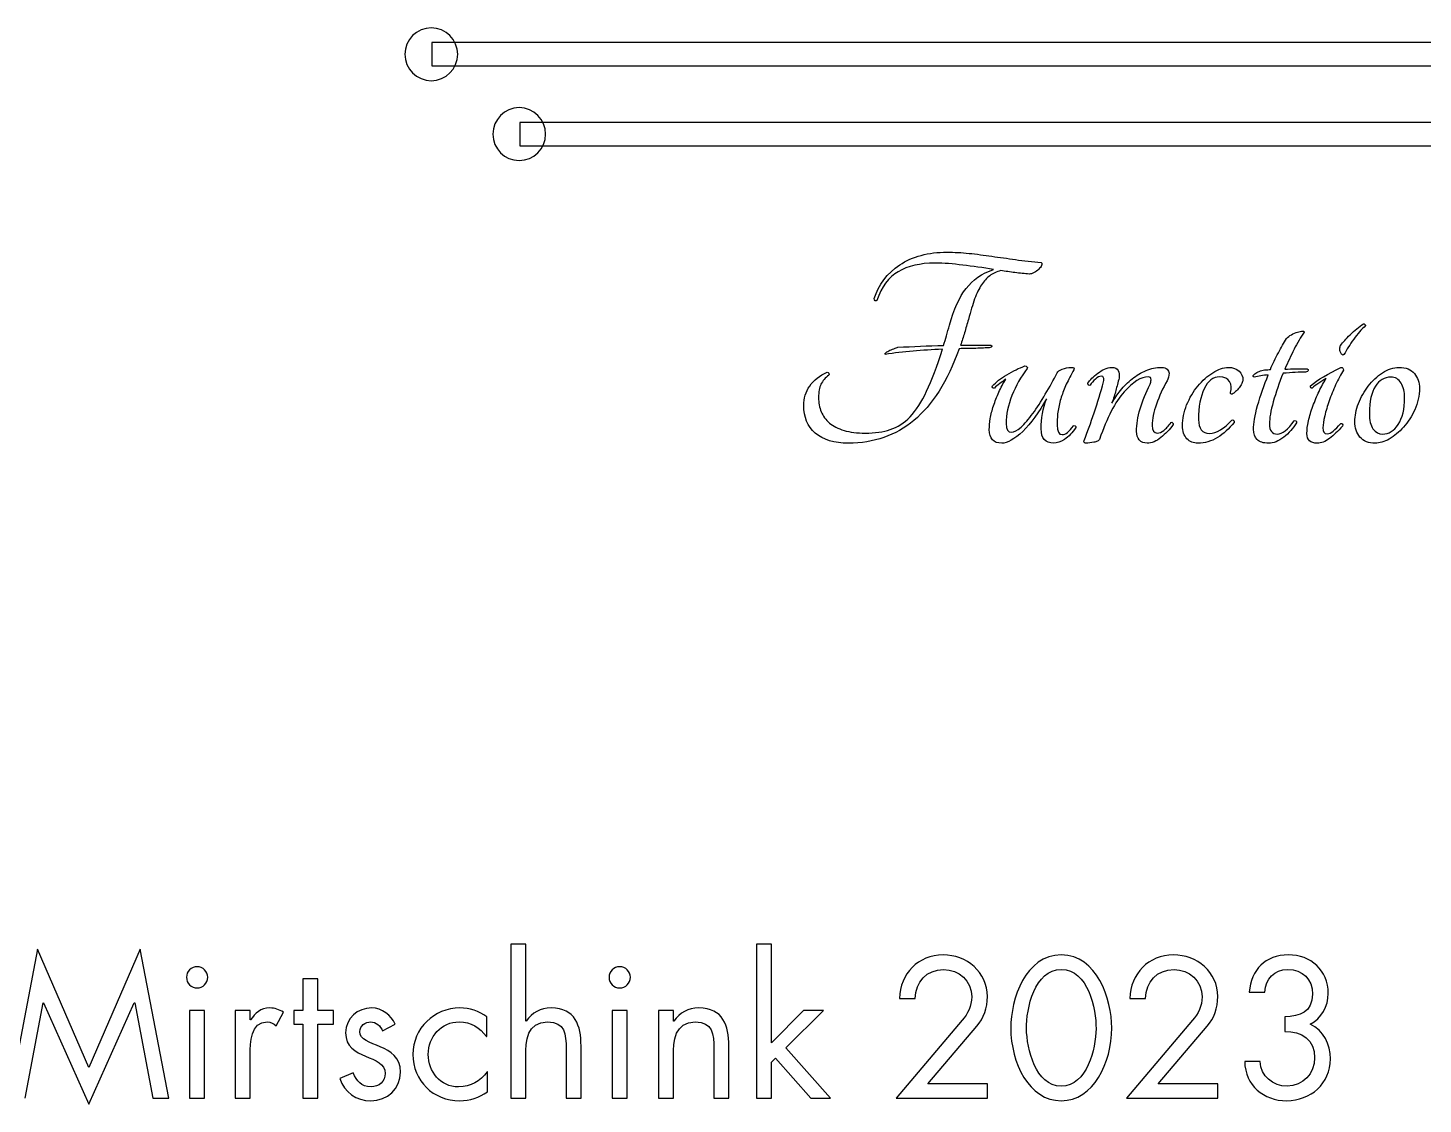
# Model space of a CAD drawing. Extents: x 150 to 6088, y 37 to 2750.
# Drawn here: x 4857.8 to 5305.3, y 1621.3 to 1966.5 of the extents above; entities that cross this region are included whole.
import ezdxf

# ---------------------------------------------------------------- set-up
doc = ezdxf.new("R2010")
doc.units = 0
doc.layers.add('00_Layout', color=7, linetype='CONTINUOUS')

msp = doc.modelspace()

# ---------------------------------------------------------------- linework, layer by layer
at = {"layer": '00_Layout', "color": 7}
for p, q in [((4987.207737, 1966.481487), (4987.207737, 1966.481487)), ((4987.353825, 1961.748409), (4987.353825, 1954.268972)), ((5716.438222, 1961.748409), (4987.353825, 1961.748409)), ((4987.353825, 1954.268972), (5716.438222, 1954.268972)), ((5015.401714, 1940.902395), (5015.401714, 1940.902395)), ((5015.547795, 1936.15471), (5015.547795, 1928.675273)), ((5681.801996, 1936.15471), (5015.547795, 1936.15471)), ((5015.547795, 1928.675273), (5681.801996, 1928.675273)), ((5182.828973, 1891.224229), (5182.828973, 1891.224229)), ((5156.897024, 1864.722339), (5166.680868, 1864.722339)), ((5279.892731, 1861.682696), (5279.892731, 1861.682696)), ((5264.552047, 1857.123231), (5268.066634, 1857.123231)), ((5268.066634, 1857.123231), (5268.066634, 1857.123231)), ((5297.562146, 1857.598175), (5297.562146, 1857.598175)), ((5254.768195, 1856.838265), (5255.528106, 1856.838265)), ((5244.080461, 1849.049179), (5244.080461, 1849.049179)), ((5269.728924, 1850.948956), (5269.728924, 1850.948956)), ((5224.487522, 1839.930249), (5224.487522, 1839.930249)), ((5292.337759, 1836.225684), (5292.337759, 1836.225684)), ((5170.15093, 1833.28103), (5170.15093, 1833.28103)), ((5199.695432, 1833.565996), (5198.365588, 1833.376018)), ((4860.945127, 1670.953228), (4851.769397, 1623.1554)), ((4877.377568, 1632.990841), (4860.945127, 1670.953228)), ((4893.869806, 1670.953228), (4877.377568, 1632.990841)), ((4903.045536, 1623.1554), (4893.869806, 1670.953228)), ((5012.674608, 1672.632455), (5012.674608, 1623.1554)), ((5017.472551, 1672.632455), (5012.674608, 1672.632455)), ((5017.472551, 1648.043853), (5017.472551, 1672.632455)), ((5096.27588, 1672.632455), (5091.477936, 1672.632455)), ((5091.477936, 1672.632455), (5091.477936, 1623.1554)), ((5096.27588, 1640.907157), (5096.27588, 1672.632455)), ((5189.232799, 1669.154065), (5189.232799, 1669.154065)), ((4912.10141, 1665.375823), (4912.10141, 1665.375823)), ((5047.638425, 1665.375823), (5047.638425, 1665.375823)), ((4950.843469, 1661.47762), (4946.045525, 1661.47762)), ((4946.045525, 1661.47762), (4946.045525, 1651.342327)), ((4950.843469, 1651.342327), (4950.843469, 1661.47762)), ((5189.232799, 1664.476242), (5189.232799, 1664.476242)), ((5249.504751, 1657.21961), (5254.482347, 1657.21961)), ((4856.926909, 1623.1554), (4862.74429, 1653.74122)), ((4862.74429, 1653.74122), (4862.864146, 1653.74122)), ((4862.864146, 1653.74122), (4877.377568, 1621.296256)), ((4877.377568, 1621.296256), (4891.950787, 1653.74122)), ((4891.950787, 1653.74122), (4892.070643, 1653.74122)), ((4892.070643, 1653.74122), (4897.888024, 1623.1554)), ((4914.500382, 1651.342327), (4909.702438, 1651.342327)), ((4909.702438, 1651.342327), (4909.702438, 1623.1554)), ((4914.500382, 1623.1554), (4914.500382, 1651.342327)), ((4929.0736, 1651.342327), (4924.275656, 1651.342327)), ((4924.275656, 1651.342327), (4924.275656, 1623.1554)), ((4929.0736, 1648.283751), (4929.0736, 1651.342327)), ((4946.045525, 1651.342327), (4943.107069, 1651.342327)), ((4943.107069, 1651.342327), (4943.107069, 1646.904375)), ((4955.881125, 1651.342327), (4950.843469, 1651.342327)), ((4955.881125, 1646.904375), (4955.881125, 1651.342327)), ((5050.037397, 1651.342327), (5045.239454, 1651.342327)), ((5045.239454, 1651.342327), (5045.239454, 1623.1554)), ((5050.037397, 1623.1554), (5050.037397, 1651.342327)), ((5064.850328, 1651.342327), (5060.052649, 1651.342327)), ((5060.052649, 1651.342327), (5060.052649, 1623.1554)), ((5064.850328, 1647.923918), (5064.850328, 1651.342327)), ((5106.531108, 1651.342327), (5096.27588, 1640.907157)), ((5100.893643, 1639.347891), (5112.948034, 1651.342327)), ((5112.948034, 1651.342327), (5106.531108, 1651.342327)), ((5137.356851, 1655.18055), (5142.394507, 1655.18055)), ((5211.24238, 1655.18055), (5216.280036, 1655.18055)), ((4929.193456, 1648.283751), (4929.0736, 1648.283751)), ((4937.469605, 1646.424607), (4939.748456, 1650.802578)), ((4943.107069, 1646.904375), (4946.045525, 1646.904375)), ((4946.045525, 1646.904375), (4946.045525, 1623.1554)), ((4950.843469, 1646.904375), (4955.881125, 1646.904375)), ((4950.843469, 1623.1554), (4950.843469, 1646.904375)), ((4971.593637, 1644.80536), (4975.611855, 1646.904375)), ((5005.058328, 1642.946217), (5005.058328, 1649.303267)), ((5017.592407, 1647.923918), (5017.472551, 1648.043853)), ((5064.970448, 1647.923918), (5064.850328, 1647.923918)), ((5157.447414, 1648.163789), (5136.277354, 1623.1554)), ((5231.333207, 1648.163789), (5210.162883, 1623.1554)), ((5260.899272, 1649.243313), (5260.899272, 1644.565463)), ((5004.938208, 1642.946217), (5005.058328, 1642.946217)), ((5146.472521, 1627.833223), (5162.125237, 1646.244691)), ((5220.358315, 1627.833223), (5236.011031, 1646.244691)), ((5030.426523, 1639.04804), (5030.426523, 1623.1554)), ((5035.224202, 1623.1554), (5035.224202, 1639.88764)), ((5077.8043, 1639.04804), (5077.8043, 1623.1554)), ((5082.602243, 1623.1554), (5082.602243, 1639.88764)), ((5115.227149, 1623.1554), (5100.893643, 1639.347891)), ((4929.0736, 1623.1554), (4929.0736, 1637.248877)), ((5017.472551, 1623.1554), (5017.472551, 1636.529185)), ((5064.850328, 1623.1554), (5064.850328, 1636.529185)), ((5096.27588, 1634.730023), (5097.535294, 1635.989436)), ((5096.27588, 1623.1554), (5096.27588, 1634.730023)), ((5097.535294, 1635.989436), (5108.870019, 1623.1554)), ((5252.982956, 1634.909939), (5248.065421, 1634.909939)), ((4962.118134, 1631.311613), (4957.860204, 1629.512451)), ((5005.238245, 1631.671446), (5005.118124, 1631.671446)), ((5005.238245, 1625.254441), (5005.238245, 1631.671446)), ((5165.543646, 1627.833223), (5146.472521, 1627.833223)), ((5165.543646, 1623.1554), (5165.543646, 1627.833223)), ((5239.42944, 1627.833223), (5220.358315, 1627.833223)), ((5239.42944, 1623.1554), (5239.42944, 1627.833223)), ((4897.888024, 1623.1554), (4903.045536, 1623.1554)), ((4909.702438, 1623.1554), (4914.500382, 1623.1554)), ((4924.275656, 1623.1554), (4929.0736, 1623.1554)), ((4946.045525, 1623.1554), (4950.843469, 1623.1554)), ((5012.674608, 1623.1554), (5017.472551, 1623.1554)), ((5030.426523, 1623.1554), (5035.224202, 1623.1554)), ((5045.239454, 1623.1554), (5050.037397, 1623.1554)), ((5060.052649, 1623.1554), (5064.850328, 1623.1554)), ((5077.8043, 1623.1554), (5082.602243, 1623.1554)), ((5091.477936, 1623.1554), (5096.27588, 1623.1554)), ((5108.870019, 1623.1554), (5115.227149, 1623.1554)), ((5136.277354, 1623.1554), (5165.543646, 1623.1554)), ((5210.162883, 1623.1554), (5239.42944, 1623.1554))]:
    msp.add_line(p, q, dxfattribs=at)
for points in [[(4987.207737, 1966.481487), (4982.539513, 1966.481487), (4978.720333, 1962.676922), (4978.720333, 1958.008691)], [(4995.68054, 1958.008691), (4995.68054, 1962.676922), (4991.875967, 1966.481487), (4987.207737, 1966.481487)], [(4978.720333, 1958.008691), (4978.720333, 1953.34046), (4982.539513, 1949.535887), (4987.207737, 1949.535887)], [(4987.207737, 1949.535887), (4991.875967, 1949.535887), (4995.68054, 1953.34046), (4995.68054, 1958.008691)], [(5015.401714, 1940.902395), (5010.733483, 1940.902395), (5006.928911, 1937.083223), (5006.928911, 1932.414992)], [(5023.87451, 1932.414992), (5023.87451, 1937.083223), (5020.069937, 1940.902395), (5015.401714, 1940.902395)], [(5006.928911, 1932.414992), (5006.928911, 1927.746761), (5010.733483, 1923.942188), (5015.401714, 1923.942188)], [(5015.401714, 1923.942188), (5020.069937, 1923.942188), (5023.87451, 1927.746761), (5023.87451, 1932.414992)], [(5137.424309, 1890.464318), (5141.540493, 1893.187332), (5146.606565, 1894.548838), (5152.622525, 1894.548838)], [(5152.622525, 1894.548838), (5154.965584, 1894.548838), (5157.308642, 1894.422187), (5159.6517, 1894.168883)], [(5159.6517, 1894.168883), (5162.058085, 1893.915579), (5164.496129, 1893.59895), (5166.965834, 1893.218994)], [(5166.965834, 1893.218994), (5169.435545, 1892.902365), (5171.968581, 1892.554073), (5174.564942, 1892.174117)], [(5129.255268, 1879.635589), (5130.648438, 1884.131728), (5133.371452, 1887.741304), (5137.424309, 1890.464318)], [(5136.949365, 1888.279574), (5133.846396, 1886.506449), (5131.566663, 1883.435143), (5130.110168, 1879.065656)], [(5148.727983, 1891.034251), (5143.97854, 1891.034251), (5140.052334, 1890.116025), (5136.949365, 1888.279574)], [(5157.656934, 1890.369329), (5154.553965, 1890.81261), (5151.577648, 1891.034251), (5148.727983, 1891.034251)], [(5167.535768, 1889.039485), (5164.116174, 1889.546092), (5160.82323, 1889.989374), (5157.656934, 1890.369329)], [(5158.701812, 1882.86521), (5160.854892, 1885.651549), (5163.799544, 1887.709641), (5167.535768, 1889.039485)], [(5169.8155, 1888.65953), (5168.485656, 1888.279574), (5167.314127, 1887.709641), (5166.300912, 1886.94973)], [(5174.374965, 1887.994608), (5172.855143, 1888.184585), (5171.335322, 1888.406226), (5169.8155, 1888.65953)], [(5174.564942, 1892.174117), (5177.22463, 1891.794162), (5179.979307, 1891.477532), (5182.828973, 1891.224229)], [(5181.974073, 1889.039485), (5181.594117, 1888.65953), (5181.119173, 1888.311237), (5180.54924, 1887.994608)], [(5182.923961, 1890.27434), (5182.733984, 1889.894385), (5182.417354, 1889.482766), (5181.974073, 1889.039485)], [(5182.828973, 1891.224229), (5183.082276, 1891.034251), (5183.113939, 1890.717621), (5182.923961, 1890.27434)], [(5163.641232, 1884.100065), (5162.881321, 1882.896873), (5162.153073, 1881.377051), (5161.456489, 1879.5406)], [(5166.300912, 1886.94973), (5165.351024, 1886.253145), (5164.464464, 1885.303257), (5163.641232, 1884.100065)], [(5179.029418, 1887.519663), (5177.509597, 1887.646315), (5175.958112, 1887.80463), (5174.374965, 1887.994608)], [(5180.54924, 1887.994608), (5179.979307, 1887.677978), (5179.4727, 1887.519663), (5179.029418, 1887.519663)], [(5129.540235, 1878.970667), (5129.350257, 1879.097319), (5129.255268, 1879.318959), (5129.255268, 1879.635589)], [(5153.382436, 1871.086592), (5154.775606, 1876.21599), (5156.548731, 1880.142196), (5158.701812, 1882.86521)], [(5161.456489, 1879.5406), (5160.82323, 1877.767475), (5160.158308, 1875.582731), (5159.461723, 1872.986369)], [(5130.110168, 1879.065656), (5129.92019, 1878.875678), (5129.730212, 1878.844015), (5129.540235, 1878.970667)], [(5152.432548, 1867.761982), (5152.749177, 1868.838523), (5153.065807, 1869.946726), (5153.382436, 1871.086592)], [(5159.461723, 1872.986369), (5159.018441, 1871.529874), (5158.606823, 1870.105041), (5158.226868, 1868.711871)], [(5281.887497, 1868.046949), (5283.280667, 1869.440119), (5284.7055, 1870.611648), (5286.161996, 1871.561536)], [(5286.826918, 1870.991603), (5285.497074, 1869.788411), (5284.230556, 1868.331916), (5283.027364, 1866.622116)], [(5286.161996, 1871.561536), (5286.288647, 1871.624862), (5286.446962, 1871.561536), (5286.63694, 1871.371559)], [(5286.63694, 1871.371559), (5286.826918, 1871.244907), (5286.890243, 1871.118255), (5286.826918, 1870.991603)], [(5151.482659, 1864.62735), (5151.799289, 1865.640565), (5152.115918, 1866.685442), (5152.432548, 1867.761982)], [(5158.226868, 1868.711871), (5157.846912, 1867.318701), (5157.403631, 1865.988857), (5156.897024, 1864.722339)], [(5258.852716, 1862.252629), (5259.739279, 1863.962428), (5260.625841, 1865.513913), (5261.512404, 1866.907083)], [(5261.512404, 1866.907083), (5261.892359, 1867.350364), (5262.398966, 1867.730319), (5263.032225, 1868.046949)], [(5263.032225, 1868.046949), (5263.72881, 1868.426904), (5264.393732, 1868.711871), (5265.026991, 1868.901849)], [(5267.116746, 1868.901849), (5266.040206, 1867.255375), (5264.963665, 1865.418924), (5263.887125, 1863.392495)], [(5265.026991, 1868.901849), (5265.66025, 1869.091826), (5266.166857, 1869.186815), (5266.546813, 1869.186815)], [(5266.546813, 1869.186815), (5266.990094, 1869.250141), (5267.180072, 1869.155152), (5267.116746, 1868.901849)], [(5278.847854, 1864.722339), (5279.544439, 1865.608902), (5280.557653, 1866.717105), (5281.887497, 1868.046949)], [(5283.027364, 1866.622116), (5281.824171, 1864.975643), (5280.779294, 1863.329169), (5279.892731, 1861.682696)], [(5132.769856, 1861.777685), (5132.579878, 1861.841011), (5132.611541, 1861.967663), (5132.864844, 1862.15764)], [(5141.698808, 1862.822562), (5138.659164, 1862.569259), (5135.682847, 1862.220966), (5132.769856, 1861.777685)], [(5132.864844, 1862.15764), (5133.118148, 1862.410944), (5133.46644, 1862.664247), (5133.909722, 1862.917551)], [(5133.909722, 1862.917551), (5134.416329, 1863.170855), (5134.954599, 1863.392495), (5135.524532, 1863.582473)], [(5135.524532, 1863.582473), (5136.094465, 1863.835777), (5136.537747, 1863.994091), (5136.854376, 1864.057417)], [(5136.854376, 1864.057417), (5141.603819, 1864.310721), (5146.479913, 1864.500699), (5151.482659, 1864.62735)], [(5151.102704, 1863.392495), (5147.873083, 1863.265843), (5144.738451, 1863.075866), (5141.698808, 1862.822562)], [(5156.517068, 1863.582473), (5152.717514, 1853.133699), (5147.873083, 1845.471265), (5141.983774, 1840.595171)], [(5146.068295, 1849.999067), (5147.714768, 1853.481992), (5149.392904, 1857.946468), (5151.102704, 1863.392495)], [(5161.266511, 1863.677462), (5159.683363, 1863.677462), (5158.100216, 1863.645799), (5156.517068, 1863.582473)], [(5166.110935, 1863.86744), (5164.464466, 1863.804114), (5162.849658, 1863.740788), (5161.266511, 1863.677462)], [(5166.965834, 1864.247395), (5166.902509, 1864.120743), (5166.617542, 1863.994091), (5166.110935, 1863.86744)], [(5166.680868, 1864.722339), (5166.997497, 1864.595687), (5167.092486, 1864.437373), (5166.965834, 1864.247395)], [(5256.288017, 1856.933253), (5257.111254, 1858.769705), (5257.966153, 1860.54283), (5258.852716, 1862.252629)], [(5263.887125, 1863.392495), (5262.873911, 1861.366066), (5261.892359, 1859.244649), (5260.942471, 1857.028242)], [(5278.562888, 1863.582473), (5278.562888, 1864.025754), (5278.657876, 1864.40571), (5278.847854, 1864.722339)], [(5278.752865, 1862.442607), (5278.626213, 1862.822562), (5278.562888, 1863.202518), (5278.562888, 1863.582473)], [(5279.227809, 1861.682696), (5279.037832, 1861.872674), (5278.879517, 1862.125977), (5278.752865, 1862.442607)], [(5279.892731, 1861.682696), (5279.702754, 1861.492718), (5279.481113, 1861.492718), (5279.227809, 1861.682696)], [(5171.765741, 1855.223454), (5173.79217, 1856.426646), (5175.723609, 1857.376535), (5177.560061, 1858.07312)], [(5178.319971, 1857.21822), (5176.293543, 1854.558532), (5174.647069, 1851.677204), (5173.380551, 1848.574235)], [(5177.560061, 1858.07312), (5177.87669, 1858.07312), (5178.098331, 1857.978131), (5178.224983, 1857.788153)], [(5178.224983, 1857.788153), (5178.41496, 1857.661501), (5178.446623, 1857.471524), (5178.319971, 1857.21822)], [(5187.913845, 1855.888376), (5188.103823, 1856.268331), (5188.642093, 1856.648287), (5189.528656, 1857.028242)], [(5189.528656, 1857.028242), (5190.478544, 1857.408198), (5191.428433, 1857.598175), (5192.378321, 1857.598175)], [(5192.378321, 1857.598175), (5193.32821, 1857.598175), (5193.613176, 1857.344872), (5193.233221, 1856.838265)], [(5200.930287, 1855.698398), (5201.626872, 1856.268331), (5202.35512, 1856.711613), (5203.115031, 1857.028242)], [(5203.115031, 1857.028242), (5203.874942, 1857.408198), (5204.634852, 1857.598175), (5205.394763, 1857.598175)], [(5205.394763, 1857.598175), (5206.471304, 1857.598175), (5207.167888, 1857.249883), (5207.484518, 1856.553298)], [(5216.41347, 1856.553298), (5217.996617, 1857.249883), (5219.674754, 1857.598175), (5221.447879, 1857.598175)], [(5221.447879, 1857.598175), (5222.20779, 1857.598175), (5222.777723, 1857.408198), (5223.157678, 1857.028242)], [(5223.157678, 1857.028242), (5223.60096, 1856.648287), (5223.8226, 1856.205006), (5223.8226, 1855.698398)], [(5237.811197, 1855.888376), (5239.520996, 1857.028242), (5241.199133, 1857.598175), (5242.845606, 1857.598175)], [(5242.845606, 1857.598175), (5244.302102, 1857.598175), (5245.441968, 1857.186557), (5246.265205, 1856.36332)], [(5255.528106, 1856.838265), (5255.78141, 1856.838265), (5256.034713, 1856.869928), (5256.288017, 1856.933253)], [(5260.942471, 1857.028242), (5262.145663, 1857.091568), (5263.348855, 1857.123231), (5264.552047, 1857.123231)], [(5268.066634, 1857.123231), (5268.383264, 1856.996579), (5268.509916, 1856.806602), (5268.44659, 1856.553298)], [(5269.158991, 1851.708867), (5271.50205, 1853.608644), (5274.763333, 1855.571747), (5278.942843, 1857.598175)], [(5278.942843, 1857.598175), (5279.44945, 1857.598175), (5279.702754, 1857.313209), (5279.702754, 1856.743276)], [(5292.24277, 1855.888376), (5293.95257, 1857.028242), (5295.725695, 1857.598175), (5297.562146, 1857.598175)], [(5297.562146, 1857.598175), (5299.778553, 1857.598175), (5301.425026, 1856.933253), (5302.501566, 1855.60341)], [(5108.547699, 1851.613878), (5109.877542, 1853.513655), (5111.745657, 1855.001813), (5114.152041, 1856.078354)], [(5114.721974, 1855.128465), (5113.582108, 1854.241903), (5112.727208, 1853.260351), (5112.157275, 1852.183811)], [(5114.152041, 1856.078354), (5114.405344, 1856.078354), (5114.595322, 1855.951702), (5114.721974, 1855.698398)], [(5114.721974, 1855.698398), (5114.848626, 1855.508421), (5114.848626, 1855.318443), (5114.721974, 1855.128465)], [(5167.206276, 1851.708867), (5168.282816, 1852.848733), (5169.802638, 1854.020262), (5171.765741, 1855.223454)], [(5169.201042, 1849.619112), (5169.834301, 1851.075608), (5170.594212, 1852.468777), (5171.480774, 1853.798621)], [(5171.480774, 1853.798621), (5170.784189, 1853.35534), (5170.119267, 1852.880396), (5169.486008, 1852.373789)], [(5184.114291, 1848.95419), (5185.507461, 1851.233922), (5186.773979, 1853.545318), (5187.913845, 1855.888376)], [(5193.233221, 1856.838265), (5192.346658, 1855.191791), (5191.555085, 1853.640307), (5190.8585, 1852.183811)], [(5197.890644, 1851.993833), (5197.763992, 1852.183811), (5197.732329, 1852.373789), (5197.795655, 1852.563766)], [(5197.795655, 1852.563766), (5198.112285, 1853.007048), (5198.523903, 1853.513655), (5199.03051, 1854.083588)], [(5200.170376, 1853.798621), (5199.537117, 1853.228688), (5198.967184, 1852.595429), (5198.460577, 1851.898844)], [(5199.03051, 1854.083588), (5199.600443, 1854.653521), (5200.233702, 1855.191791), (5200.930287, 1855.698398)], [(5199.790421, 1843.064881), (5200.930287, 1846.357828), (5201.911839, 1849.650775), (5202.735075, 1852.943722)], [(5202.165142, 1854.74851), (5201.468557, 1854.74851), (5200.803635, 1854.43188), (5200.170376, 1853.798621)], [(5202.830064, 1854.273566), (5202.703412, 1854.590195), (5202.481772, 1854.74851), (5202.165142, 1854.74851)], [(5202.735075, 1852.943722), (5202.925053, 1853.576981), (5202.956716, 1854.020262), (5202.830064, 1854.273566)], [(5207.769485, 1854.178577), (5207.452855, 1852.785407), (5207.104563, 1851.455563), (5206.724607, 1850.189045)], [(5207.484518, 1856.553298), (5207.864473, 1855.920039), (5207.959462, 1855.128465), (5207.769485, 1854.178577)], [(5208.244429, 1850.189045), (5209.384295, 1851.582215), (5210.61915, 1852.81707), (5211.948994, 1853.89361)], [(5217.173381, 1854.558532), (5214.830322, 1854.558532), (5212.233961, 1852.943722), (5209.384295, 1849.714101)], [(5211.948994, 1853.89361), (5213.342164, 1855.033476), (5214.830322, 1855.920039), (5216.41347, 1856.553298)], [(5218.02828, 1853.608644), (5218.02828, 1854.241903), (5217.743314, 1854.558532), (5217.173381, 1854.558532)], [(5217.743314, 1852.183811), (5217.933292, 1852.627092), (5218.02828, 1853.102036), (5218.02828, 1853.608644)], [(5223.157678, 1853.323677), (5221.827834, 1850.917293), (5220.687968, 1848.41592), (5219.73808, 1845.819558)], [(5223.8226, 1855.698398), (5223.8226, 1854.811836), (5223.60096, 1854.020262), (5223.157678, 1853.323677)], [(5233.061754, 1851.613878), (5234.51825, 1853.387003), (5236.101398, 1854.811836), (5237.811197, 1855.888376)], [(5239.995941, 1854.558532), (5237.969512, 1854.558532), (5236.323038, 1853.292014), (5235.05652, 1850.758978)], [(5243.225562, 1853.038711), (5242.655628, 1854.051925), (5241.579088, 1854.558532), (5239.995941, 1854.558532)], [(5243.510528, 1849.524123), (5243.953809, 1850.853967), (5243.858821, 1852.025496), (5243.225562, 1853.038711)], [(5246.265205, 1856.36332), (5247.088441, 1855.540084), (5247.50006, 1854.621858), (5247.50006, 1853.608644)], [(5247.50006, 1853.608644), (5247.50006, 1853.228688), (5247.373408, 1852.81707), (5247.120104, 1852.373789)], [(5251.06363, 1854.463543), (5250.747001, 1854.526869), (5250.652012, 1854.685184), (5250.778664, 1854.938488)], [(5250.778664, 1854.938488), (5250.968641, 1855.191791), (5251.253608, 1855.445095), (5251.633563, 1855.698398)], [(5255.623095, 1855.223454), (5253.976622, 1855.033476), (5252.4568, 1854.780173), (5251.06363, 1854.463543)], [(5251.633563, 1855.698398), (5252.076845, 1856.015028), (5252.583452, 1856.268331), (5253.153385, 1856.458309)], [(5252.203496, 1845.344614), (5253.090059, 1848.574235), (5254.229925, 1851.867181), (5255.623095, 1855.223454)], [(5253.153385, 1856.458309), (5253.723318, 1856.711613), (5254.261588, 1856.838265), (5254.768195, 1856.838265)], [(5260.372538, 1855.698398), (5259.10602, 1852.595429), (5258.061142, 1849.555786), (5257.237905, 1846.579469)], [(5264.26708, 1855.983365), (5263.063888, 1855.920039), (5261.765707, 1855.82505), (5260.372538, 1855.698398)], [(5267.59169, 1856.078354), (5266.641802, 1856.078354), (5265.533598, 1856.046691), (5264.26708, 1855.983365)], [(5268.44659, 1856.553298), (5268.383264, 1856.36332), (5268.098297, 1856.205006), (5267.59169, 1856.078354)], [(5271.818679, 1852.563766), (5270.995442, 1851.993833), (5270.298857, 1851.455563), (5269.728924, 1850.948956)], [(5274.1934, 1853.988599), (5273.496815, 1853.608644), (5272.705242, 1853.133699), (5271.818679, 1852.563766)], [(5271.913668, 1849.904078), (5272.673579, 1851.487226), (5273.43349, 1852.848733), (5274.1934, 1853.988599)], [(5279.702754, 1856.743276), (5278.879517, 1855.28678), (5278.05628, 1853.703632), (5277.233044, 1851.993833)], [(5287.683306, 1851.613878), (5289.01315, 1853.323677), (5290.532971, 1854.74851), (5292.24277, 1855.888376)], [(5294.902458, 1854.463543), (5292.876029, 1854.463543), (5291.229556, 1853.481992), (5289.963038, 1851.518889)], [(5298.227068, 1852.563766), (5297.467157, 1853.830284), (5296.358954, 1854.463543), (5294.902458, 1854.463543)], [(5299.366934, 1847.814324), (5299.366934, 1849.714101), (5298.986979, 1851.297248), (5298.227068, 1852.563766)], [(5302.501566, 1855.60341), (5303.578107, 1854.273566), (5304.116377, 1852.722081), (5304.116377, 1850.948956)], [(5106.647922, 1845.439602), (5106.647922, 1847.656009), (5107.281181, 1849.714101), (5108.547699, 1851.613878)], [(5112.157275, 1852.183811), (5111.650668, 1851.170596), (5111.397364, 1849.745764), (5111.397364, 1847.909313)], [(5140.748919, 1841.735037), (5142.648696, 1843.761466), (5144.421821, 1846.516143), (5146.068295, 1849.999067)], [(5167.206276, 1851.043945), (5167.079624, 1851.297248), (5167.079624, 1851.518889), (5167.206276, 1851.708867)], [(5167.776209, 1850.948956), (5167.586231, 1850.822304), (5167.396254, 1850.853967), (5167.206276, 1851.043945)], [(5167.491242, 1845.249625), (5167.99785, 1846.70612), (5168.567783, 1848.162616), (5169.201042, 1849.619112)], [(5169.486008, 1852.373789), (5168.852749, 1851.930507), (5168.282816, 1851.455563), (5167.776209, 1850.948956)], [(5173.380551, 1848.574235), (5172.177359, 1845.471265), (5171.575763, 1842.463285), (5171.575763, 1839.550294)], [(5180.12476, 1842.779915), (5181.454603, 1844.616366), (5182.784447, 1846.674458), (5184.114291, 1848.95419)], [(5189.243689, 1848.004301), (5188.800408, 1846.611132), (5188.452116, 1845.186299), (5188.198812, 1843.729803)], [(5190.8585, 1852.183811), (5190.225241, 1850.790641), (5189.686971, 1849.397471), (5189.243689, 1848.004301)], [(5198.460577, 1851.898844), (5198.270599, 1851.772193), (5198.080622, 1851.803855), (5197.890644, 1851.993833)], [(5209.384295, 1849.714101), (5206.534629, 1846.547806), (5203.906605, 1841.481734), (5201.50022, 1834.515885)], [(5206.724607, 1850.189045), (5206.407978, 1848.985853), (5205.996359, 1847.624346), (5205.489752, 1846.104524)], [(5205.489752, 1846.104524), (5206.249663, 1847.497694), (5207.167888, 1848.859201), (5208.244429, 1850.189045)], [(5214.513693, 1844.299736), (5215.33693, 1846.896098), (5216.41347, 1849.524123), (5217.743314, 1852.183811)], [(5229.452178, 1845.534591), (5230.402067, 1847.814324), (5231.605259, 1849.840753), (5233.061754, 1851.613878)], [(5235.05652, 1850.758978), (5233.853328, 1848.225942), (5233.251732, 1844.932995), (5233.251732, 1840.880138)], [(5244.080461, 1849.049179), (5243.700506, 1848.922527), (5243.510528, 1849.080842), (5243.510528, 1849.524123)], [(5245.125339, 1849.80909), (5244.745383, 1849.429134), (5244.397091, 1849.175831), (5244.080461, 1849.049179)], [(5246.265205, 1851.043945), (5245.948575, 1850.600663), (5245.56862, 1850.189045), (5245.125339, 1849.80909)], [(5247.120104, 1852.373789), (5246.930127, 1851.930507), (5246.64516, 1851.487226), (5246.265205, 1851.043945)], [(5269.25398, 1851.043945), (5269.127328, 1851.297248), (5269.095665, 1851.518889), (5269.158991, 1851.708867)], [(5269.728924, 1850.948956), (5269.538947, 1850.822304), (5269.380632, 1850.853967), (5269.25398, 1851.043945)], [(5269.918902, 1845.154636), (5270.552161, 1846.801109), (5271.217083, 1848.384257), (5271.913668, 1849.904078)], [(5277.233044, 1851.993833), (5276.473133, 1850.284034), (5275.776548, 1848.574235), (5275.143289, 1846.864435)], [(5284.548674, 1846.009536), (5285.37191, 1848.035964), (5286.416788, 1849.904078), (5287.683306, 1851.613878)], [(5289.963038, 1851.518889), (5288.69652, 1849.555786), (5288.063261, 1846.674458), (5288.063261, 1842.874903)], [(5304.116377, 1850.948956), (5304.116377, 1848.479246), (5303.60977, 1846.16785), (5302.596555, 1844.01477)], [(5110.352487, 1836.51065), (5107.882777, 1838.663731), (5106.647922, 1841.640048), (5106.647922, 1845.439602)], [(5111.397364, 1847.909313), (5111.397364, 1846.262839), (5111.682331, 1844.743018), (5112.252264, 1843.349848)], [(5166.446365, 1841.165104), (5166.699669, 1842.494948), (5167.047961, 1843.856455), (5167.491242, 1845.249625)], [(5184.494247, 1847.529357), (5182.087863, 1843.15987), (5179.554826, 1839.676946), (5176.895139, 1837.080584)], [(5182.784447, 1837.935483), (5182.784447, 1841.165104), (5183.354381, 1844.363062), (5184.494247, 1847.529357)], [(5188.198812, 1843.729803), (5188.008834, 1842.336633), (5187.913845, 1840.785149), (5187.913845, 1839.075349)], [(5213.373827, 1837.080584), (5213.373827, 1839.29699), (5213.753782, 1841.703374), (5214.513693, 1844.299736)], [(5219.73808, 1845.819558), (5218.851517, 1843.286522), (5218.408236, 1841.006789), (5218.408236, 1838.980361)], [(5228.122334, 1838.885372), (5228.122334, 1841.101778), (5228.565616, 1843.318185), (5229.452178, 1845.534591)], [(5250.873652, 1837.745506), (5250.873652, 1839.581957), (5251.316934, 1842.114993), (5252.203496, 1845.344614)], [(5257.237905, 1846.579469), (5256.414669, 1843.666477), (5256.00305, 1841.291756), (5256.00305, 1839.455305)], [(5268.494069, 1840.405193), (5268.874025, 1841.988341), (5269.348969, 1843.571488), (5269.918902, 1845.154636)], [(5275.143289, 1846.864435), (5274.573356, 1845.217962), (5274.098412, 1843.603151), (5273.718456, 1842.020004)], [(5283.408807, 1840.215216), (5283.408807, 1842.051667), (5283.788763, 1843.983107), (5284.548674, 1846.009536)], [(5297.27718, 1839.265327), (5298.670349, 1841.355082), (5299.366934, 1844.204747), (5299.366934, 1847.814324)], [(5302.596555, 1844.01477), (5301.646667, 1841.925015), (5300.443475, 1840.056901), (5298.986979, 1838.410428)], [(5112.252264, 1843.349848), (5112.822197, 1842.020004), (5113.708759, 1840.816812), (5114.911952, 1839.740271)], [(5114.911952, 1839.740271), (5116.115144, 1838.727057), (5117.666628, 1837.935483), (5119.566405, 1837.36555)], [(5141.983774, 1840.595171), (5136.157791, 1835.719077), (5129.160279, 1833.28103), (5120.991238, 1833.28103)], [(5134.384666, 1837.650517), (5136.727724, 1838.410428), (5138.849142, 1839.771934), (5140.748919, 1841.735037)], [(5166.161399, 1837.650517), (5166.161399, 1838.663731), (5166.256387, 1839.83526), (5166.446365, 1841.165104)], [(5171.575763, 1839.550294), (5171.575763, 1837.713843), (5172.145696, 1836.795617), (5173.285562, 1836.795617)], [(5176.325206, 1838.410428), (5177.528398, 1839.550294), (5178.794916, 1841.006789), (5180.12476, 1842.779915)], [(5187.913845, 1839.075349), (5187.913845, 1837.048921), (5188.452116, 1836.035706), (5189.528656, 1836.035706)], [(5196.5608, 1834.135929), (5197.63734, 1836.858943), (5198.713881, 1839.83526), (5199.790421, 1843.064881)], [(5225.152444, 1839.265327), (5224.012578, 1837.68218), (5222.682734, 1836.28901), (5221.162913, 1835.085818)], [(5222.112801, 1837.36555), (5222.809386, 1837.935483), (5223.60096, 1838.790383), (5224.487522, 1839.930249)], [(5224.487522, 1839.930249), (5224.614174, 1840.056901), (5224.772489, 1840.025238), (5224.962467, 1839.83526)], [(5224.962467, 1839.83526), (5225.152444, 1839.708608), (5225.21577, 1839.518631), (5225.152444, 1839.265327)], [(5233.251732, 1840.880138), (5233.251732, 1837.90382), (5234.423261, 1836.415662), (5236.76632, 1836.415662)], [(5244.650394, 1839.930249), (5243.067247, 1837.90382), (5241.294122, 1836.28901), (5239.331019, 1835.085818)], [(5240.280907, 1837.555528), (5241.610751, 1838.378765), (5242.813943, 1839.423642), (5243.890483, 1840.69016)], [(5243.890483, 1840.69016), (5244.143787, 1840.816812), (5244.365428, 1840.785149), (5244.555405, 1840.595171)], [(5244.555405, 1840.595171), (5244.745383, 1840.405193), (5244.777046, 1840.183553), (5244.650394, 1839.930249)], [(5256.00305, 1839.455305), (5256.00305, 1837.302224), (5256.826287, 1836.225684), (5258.472761, 1836.225684)], [(5258.472761, 1836.225684), (5260.119234, 1836.225684), (5261.955685, 1837.650517), (5263.982114, 1840.500182)], [(5264.647036, 1839.83526), (5263.570496, 1838.062135), (5262.208989, 1836.51065), (5260.562515, 1835.180807)], [(5263.982114, 1840.500182), (5264.172092, 1840.626834), (5264.330406, 1840.626834), (5264.457058, 1840.500182)], [(5264.457058, 1840.500182), (5264.647036, 1840.37353), (5264.710362, 1840.15189), (5264.647036, 1839.83526)], [(5268.019125, 1836.415662), (5268.019125, 1837.555528), (5268.17744, 1838.885372), (5268.494069, 1840.405193)], [(5273.718456, 1842.020004), (5273.338501, 1840.500182), (5273.148523, 1839.233664), (5273.148523, 1838.22045)], [(5276.473133, 1837.175572), (5277.169718, 1837.808831), (5277.961291, 1838.600405), (5278.847854, 1839.550294)], [(5278.847854, 1839.550294), (5278.974506, 1839.676946), (5279.132821, 1839.645283), (5279.322798, 1839.455305)], [(5279.322798, 1839.455305), (5279.512776, 1839.328653), (5279.544439, 1839.107012), (5279.417787, 1838.790383)], [(5285.023618, 1835.180807), (5283.947077, 1836.51065), (5283.408807, 1838.188787), (5283.408807, 1840.215216)], [(5288.063261, 1842.874903), (5288.063261, 1840.658497), (5288.443216, 1838.980361), (5289.203127, 1837.840494)], [(5292.337759, 1836.225684), (5294.300862, 1836.225684), (5295.947336, 1837.238898), (5297.27718, 1839.265327)], [(5120.991238, 1833.28103), (5116.431773, 1833.28103), (5112.885523, 1834.35757), (5110.352487, 1836.51065)], [(5119.566405, 1837.36555), (5121.466182, 1836.795617), (5123.745915, 1836.51065), (5126.405603, 1836.51065)], [(5126.405603, 1836.51065), (5129.445246, 1836.51065), (5132.104934, 1836.890606), (5134.384666, 1837.650517)], [(5170.15093, 1833.28103), (5167.491242, 1833.28103), (5166.161399, 1834.737525), (5166.161399, 1837.650517)], [(5176.895139, 1837.080584), (5174.235451, 1834.547548), (5171.987381, 1833.28103), (5170.15093, 1833.28103)], [(5173.285562, 1836.795617), (5174.108799, 1836.795617), (5175.122013, 1837.333887), (5176.325206, 1838.410428)], [(5186.773979, 1833.28103), (5184.114291, 1833.28103), (5182.784447, 1834.832514), (5182.784447, 1837.935483)], [(5189.528656, 1836.035706), (5190.605196, 1836.035706), (5191.808388, 1836.985595), (5193.138232, 1838.885372)], [(5193.898143, 1838.315439), (5192.821603, 1836.668965), (5191.618411, 1835.402447), (5190.288567, 1834.515885)], [(5193.138232, 1838.885372), (5193.32821, 1839.012024), (5193.518188, 1839.012024), (5193.708165, 1838.885372)], [(5193.708165, 1838.885372), (5193.898143, 1838.75872), (5193.961469, 1838.568742), (5193.898143, 1838.315439)], [(5214.228726, 1834.325907), (5213.658793, 1835.022492), (5213.373827, 1835.940717), (5213.373827, 1837.080584)], [(5221.162913, 1835.085818), (5219.706417, 1833.882626), (5218.249921, 1833.28103), (5216.793425, 1833.28103)], [(5218.408236, 1838.980361), (5218.408236, 1837.333887), (5218.946506, 1836.51065), (5220.023046, 1836.51065)], [(5220.023046, 1836.51065), (5220.719631, 1836.51065), (5221.416216, 1836.795617), (5222.112801, 1837.36555)], [(5229.547167, 1834.705862), (5228.597278, 1835.719077), (5228.122334, 1837.112247), (5228.122334, 1838.885372)], [(5233.061754, 1833.28103), (5231.668585, 1833.28103), (5230.497056, 1833.755974), (5229.547167, 1834.705862)], [(5239.331019, 1835.085818), (5237.367916, 1833.882626), (5235.278161, 1833.28103), (5233.061754, 1833.28103)], [(5236.76632, 1836.415662), (5237.84286, 1836.415662), (5239.014389, 1836.795617), (5240.280907, 1837.555528)], [(5252.013519, 1834.420896), (5251.253608, 1835.244132), (5250.873652, 1836.352336), (5250.873652, 1837.745506)], [(5260.562515, 1835.180807), (5258.916042, 1833.914289), (5257.301231, 1833.28103), (5255.718084, 1833.28103)], [(5271.343735, 1833.28103), (5269.127328, 1833.28103), (5268.019125, 1834.325907), (5268.019125, 1836.415662)], [(5275.238278, 1834.800851), (5273.908434, 1833.787637), (5272.610253, 1833.28103), (5271.343735, 1833.28103)], [(5273.148523, 1838.22045), (5273.148523, 1836.953932), (5273.591804, 1836.320673), (5274.478367, 1836.320673)], [(5274.478367, 1836.320673), (5275.174952, 1836.320673), (5275.839874, 1836.605639), (5276.473133, 1837.175572)], [(5279.417787, 1838.790383), (5278.024617, 1837.143909), (5276.631448, 1835.814066), (5275.238278, 1834.800851)], [(5289.963038, 1833.28103), (5287.809957, 1833.28103), (5286.163484, 1833.914289), (5285.023618, 1835.180807)], [(5289.203127, 1837.840494), (5290.026364, 1836.763954), (5291.071241, 1836.225684), (5292.337759, 1836.225684)], [(5294.427514, 1834.610873), (5292.781041, 1833.724311), (5291.292882, 1833.28103), (5289.963038, 1833.28103)], [(5298.986979, 1838.410428), (5297.593809, 1836.82728), (5296.073987, 1835.560762), (5294.427514, 1834.610873)], [(5190.288567, 1834.515885), (5189.022049, 1833.692648), (5187.850519, 1833.28103), (5186.773979, 1833.28103)], [(5196.5608, 1833.471007), (5196.434148, 1833.597659), (5196.434148, 1833.8193), (5196.5608, 1834.135929)], [(5197.320711, 1833.28103), (5197.004081, 1833.28103), (5196.750778, 1833.344355), (5196.5608, 1833.471007)], [(5198.365588, 1833.376018), (5197.922307, 1833.312693), (5197.574015, 1833.28103), (5197.320711, 1833.28103)], [(5200.835298, 1833.945952), (5200.518669, 1833.8193), (5200.138714, 1833.692648), (5199.695432, 1833.565996)], [(5201.50022, 1834.515885), (5201.436894, 1834.325907), (5201.215254, 1834.135929), (5200.835298, 1833.945952)], [(5216.793425, 1833.28103), (5215.716885, 1833.28103), (5214.861985, 1833.629322), (5214.228726, 1834.325907)], [(5255.718084, 1833.28103), (5254.07161, 1833.28103), (5252.836755, 1833.660985), (5252.013519, 1834.420896)], [(5151.330261, 1669.154065), (5143.353884, 1669.154065), (5137.536768, 1663.096866), (5137.356851, 1655.18055)], [(5165.543646, 1655.78028), (5165.543646, 1663.636615), (5158.886744, 1669.154065), (5151.330261, 1669.154065)], [(5189.232799, 1669.154065), (5177.777953, 1669.154065), (5173.04007, 1655.000634), (5173.04007, 1645.704942)], [(5205.425264, 1645.704942), (5205.425264, 1655.000634), (5200.68738, 1669.154065), (5189.232799, 1669.154065)], [(5225.216054, 1669.154065), (5217.239678, 1669.154065), (5211.422297, 1663.096866), (5211.24238, 1655.18055)], [(5239.42944, 1655.78028), (5239.42944, 1663.636615), (5232.772538, 1669.154065), (5225.216054, 1669.154065)], [(5262.03883, 1669.154065), (5254.602203, 1669.154065), (5250.224416, 1664.416261), (5249.504751, 1657.21961)], [(5274.872946, 1656.799796), (5274.872946, 1664.236345), (5269.295542, 1669.154065), (5262.03883, 1669.154065)], [(4912.10141, 1665.375823), (4910.242187, 1665.375823), (4908.683, 1663.816531), (4908.683, 1661.957414)], [(4915.519819, 1661.957414), (4915.519819, 1663.816531), (4913.960633, 1665.375823), (4912.10141, 1665.375823)], [(5047.638425, 1665.375823), (5045.779202, 1665.375823), (5044.220016, 1663.816531), (5044.220016, 1661.957414)], [(5051.056835, 1661.957414), (5051.056835, 1663.816531), (5049.497649, 1665.375823), (5047.638425, 1665.375823)], [(4908.683, 1661.957414), (4908.683, 1660.038289), (4910.242187, 1658.538978), (4912.10141, 1658.538978)], [(4912.10141, 1658.538978), (4913.960633, 1658.538978), (4915.519819, 1660.038289), (4915.519819, 1661.957414)], [(5044.220016, 1661.957414), (5044.220016, 1660.038289), (5045.779202, 1658.538978), (5047.638425, 1658.538978)], [(5047.638425, 1658.538978), (5049.497649, 1658.538978), (5051.056835, 1660.038289), (5051.056835, 1661.957414)], [(5142.394507, 1655.18055), (5142.514363, 1660.458103), (5146.052628, 1664.476242), (5151.510177, 1664.476242)], [(5151.510177, 1664.476242), (5156.427977, 1664.476242), (5160.505991, 1660.757955), (5160.505991, 1655.720299)], [(5178.077725, 1645.465045), (5177.957869, 1651.882076), (5180.716674, 1664.476242), (5189.232799, 1664.476242)], [(5189.232799, 1664.476242), (5197.74866, 1664.476242), (5200.507464, 1651.882076), (5200.387608, 1645.465045)], [(5216.280036, 1655.18055), (5216.399892, 1660.458103), (5219.938422, 1664.476242), (5225.39597, 1664.476242)], [(5225.39597, 1664.476242), (5230.313506, 1664.476242), (5234.391784, 1660.757955), (5234.391784, 1655.720299)], [(5254.482347, 1657.21961), (5254.90224, 1661.47762), (5257.421067, 1664.476242), (5261.918974, 1664.476242)], [(5261.918974, 1664.476242), (5266.656593, 1664.476242), (5269.83529, 1661.357684), (5269.83529, 1656.559899)], [(5160.505991, 1655.720299), (5160.505991, 1652.781657), (5159.246577, 1650.322811), (5157.447414, 1648.163789)], [(5162.125237, 1646.244691), (5164.464149, 1648.943435), (5165.543646, 1652.121973), (5165.543646, 1655.78028)], [(5234.391784, 1655.720299), (5234.391784, 1652.781657), (5233.13237, 1650.322811), (5231.333207, 1648.163789)], [(5236.011031, 1646.244691), (5238.349942, 1648.943435), (5239.42944, 1652.121973), (5239.42944, 1655.78028)], [(5269.83529, 1656.559899), (5269.83529, 1650.862559), (5265.697216, 1649.423229), (5260.899272, 1649.243313)], [(5269.055565, 1646.904375), (5272.713951, 1648.763519), (5274.872946, 1652.781657), (5274.872946, 1656.799796)], [(4935.430465, 1652.121973), (4932.312093, 1652.121973), (4930.872763, 1650.502727), (4929.193456, 1648.283751)], [(4939.748456, 1650.802578), (4938.369186, 1651.582224), (4937.049712, 1652.121973), (4935.430465, 1652.121973)], [(4968.115432, 1652.121973), (4963.557464, 1652.121973), (4959.719162, 1648.88348), (4959.719162, 1644.145676)], [(4975.611855, 1646.904375), (4974.352441, 1649.843016), (4971.353925, 1652.121973), (4968.115432, 1652.121973)], [(4996.362287, 1652.121973), (4988.086138, 1652.121973), (4981.309115, 1645.644961), (4981.309115, 1637.248877)], [(5005.058328, 1649.303267), (5002.539501, 1651.10243), (4999.420864, 1652.121973), (4996.362287, 1652.121973)], [(5025.62858, 1652.121973), (5022.150375, 1652.121973), (5019.571486, 1650.622662), (5017.592407, 1647.923918)], [(5035.224202, 1639.88764), (5035.224202, 1646.484588), (5033.42504, 1652.121973), (5025.62858, 1652.121973)], [(5073.00662, 1652.121973), (5069.528151, 1652.121973), (5066.949527, 1650.622662), (5064.970448, 1647.923918)], [(5082.602243, 1639.88764), (5082.602243, 1646.484588), (5080.80308, 1652.121973), (5073.00662, 1652.121973)], [(4929.0736, 1637.248877), (4929.0736, 1640.907157), (4929.313312, 1647.684021), (4934.590944, 1647.684021)], [(4934.590944, 1647.684021), (4935.850358, 1647.684021), (4936.509963, 1647.084291), (4937.469605, 1646.424607)], [(4964.27713, 1644.565463), (4964.27713, 1646.364626), (4966.076292, 1647.684021), (4967.755599, 1647.684021)], [(4967.755599, 1647.684021), (4969.494702, 1647.684021), (4970.934032, 1646.304672), (4971.593637, 1644.80536)], [(4986.226915, 1637.248877), (4986.226915, 1642.886262), (4990.36499, 1647.684021), (4996.182371, 1647.684021)], [(4996.182371, 1647.684021), (4999.960612, 1647.684021), (5002.719417, 1645.764923), (5004.938208, 1642.946217)], [(5017.472551, 1636.529185), (5017.472551, 1641.566867), (5017.89218, 1647.684021), (5024.489286, 1647.684021)], [(5024.489286, 1647.684021), (5030.066691, 1647.684021), (5030.426523, 1643.605927), (5030.426523, 1639.04804)], [(5064.850328, 1636.529185), (5064.850328, 1641.566867), (5065.27022, 1647.684021), (5071.867062, 1647.684021)], [(5071.867062, 1647.684021), (5077.444467, 1647.684021), (5077.8043, 1643.605927), (5077.8043, 1639.04804)], [(5275.532551, 1635.80952), (5275.532551, 1640.427389), (5273.433616, 1644.925296), (5269.055565, 1646.904375)], [(4959.719162, 1644.145676), (4959.719162, 1635.269771), (4972.433422, 1637.428793), (4972.433422, 1631.131697)], [(4970.814176, 1639.647743), (4967.515623, 1641.027119), (4964.27713, 1641.986654), (4964.27713, 1644.565463)], [(5173.04007, 1645.704942), (5173.04007, 1634.550106), (5178.917511, 1622.375754), (5189.232799, 1622.375754)], [(5189.232799, 1627.053604), (5180.89659, 1627.053604), (5178.197846, 1639.107994), (5178.077725, 1645.465045)], [(5189.232799, 1622.375754), (5199.547822, 1622.375754), (5205.425264, 1634.550106), (5205.425264, 1645.704942)], [(5200.387608, 1645.465045), (5200.267488, 1639.107994), (5197.568743, 1627.053604), (5189.232799, 1627.053604)], [(5260.899272, 1644.565463), (5266.416881, 1644.74538), (5270.494895, 1641.866719), (5270.494895, 1636.109398)], [(4977.350957, 1631.551511), (4977.350957, 1636.289315), (4974.112464, 1638.268394), (4970.814176, 1639.647743)], [(4981.309115, 1637.248877), (4981.309115, 1628.732805), (4987.786101, 1622.375754), (4996.302227, 1622.375754)], [(4995.942394, 1626.813706), (4990.065217, 1626.813706), (4986.226915, 1631.671446), (4986.226915, 1637.248877)], [(5248.065421, 1634.909939), (5248.185277, 1627.353455), (5254.182575, 1622.375754), (5261.499082, 1622.375754)], [(5261.678998, 1627.053604), (5257.121031, 1627.053604), (5253.222933, 1630.292097), (5252.982956, 1634.909939)], [(5261.499082, 1622.375754), (5269.235481, 1622.375754), (5275.532551, 1627.893204), (5275.532551, 1635.80952)], [(5270.494895, 1636.109398), (5270.494895, 1631.131697), (5266.716654, 1627.053604), (5261.678998, 1627.053604)], [(4957.860204, 1629.512451), (4959.35933, 1625.074498), (4963.077776, 1622.375754), (4967.815395, 1622.375754)], [(4967.875455, 1626.813706), (4964.697022, 1626.813706), (4963.317488, 1628.67285), (4962.118134, 1631.311613)], [(4967.815395, 1622.375754), (4973.032967, 1622.375754), (4977.350957, 1626.213977), (4977.350957, 1631.551511)], [(4972.433422, 1631.131697), (4972.433422, 1628.552888), (4970.454343, 1626.813706), (4967.875455, 1626.813706)], [(5005.118124, 1631.671446), (5002.779213, 1628.612869), (4999.960612, 1626.813706), (4995.942394, 1626.813706)], [(4996.302227, 1622.375754), (4999.66084, 1622.375754), (5002.47944, 1623.395297), (5005.238245, 1625.254441)]]:
    msp.add_open_spline(points, degree=3, dxfattribs=at)

doc.saveas('drawing.dxf')
